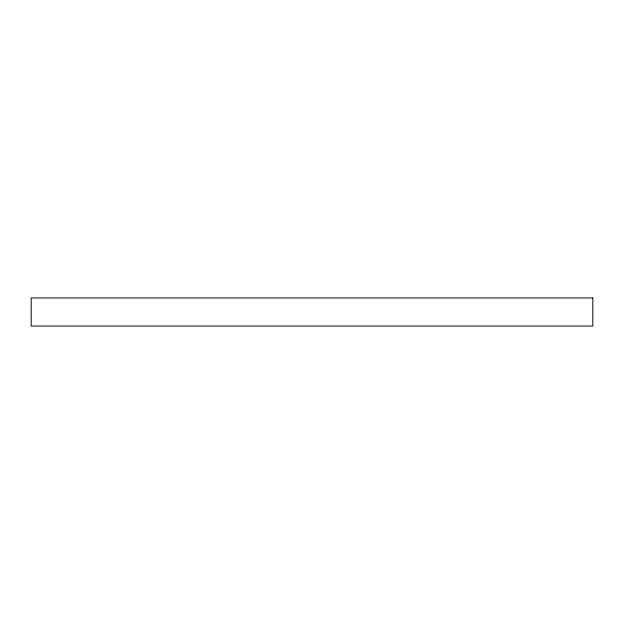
<?xml version="1.0" encoding="UTF-8"?>
<svg xmlns="http://www.w3.org/2000/svg" width="624" height="624" viewBox="0 0 624 624"><rect width="100%" height="100%" fill="white"/><g stroke="black" fill="none" stroke-linecap="round" stroke-linejoin="round"><path stroke-width="0.94" d="M592.8 297.96L31.2 297.96L31.2 326.04L592.8 326.04L592.8 297.96"/></g></svg>
